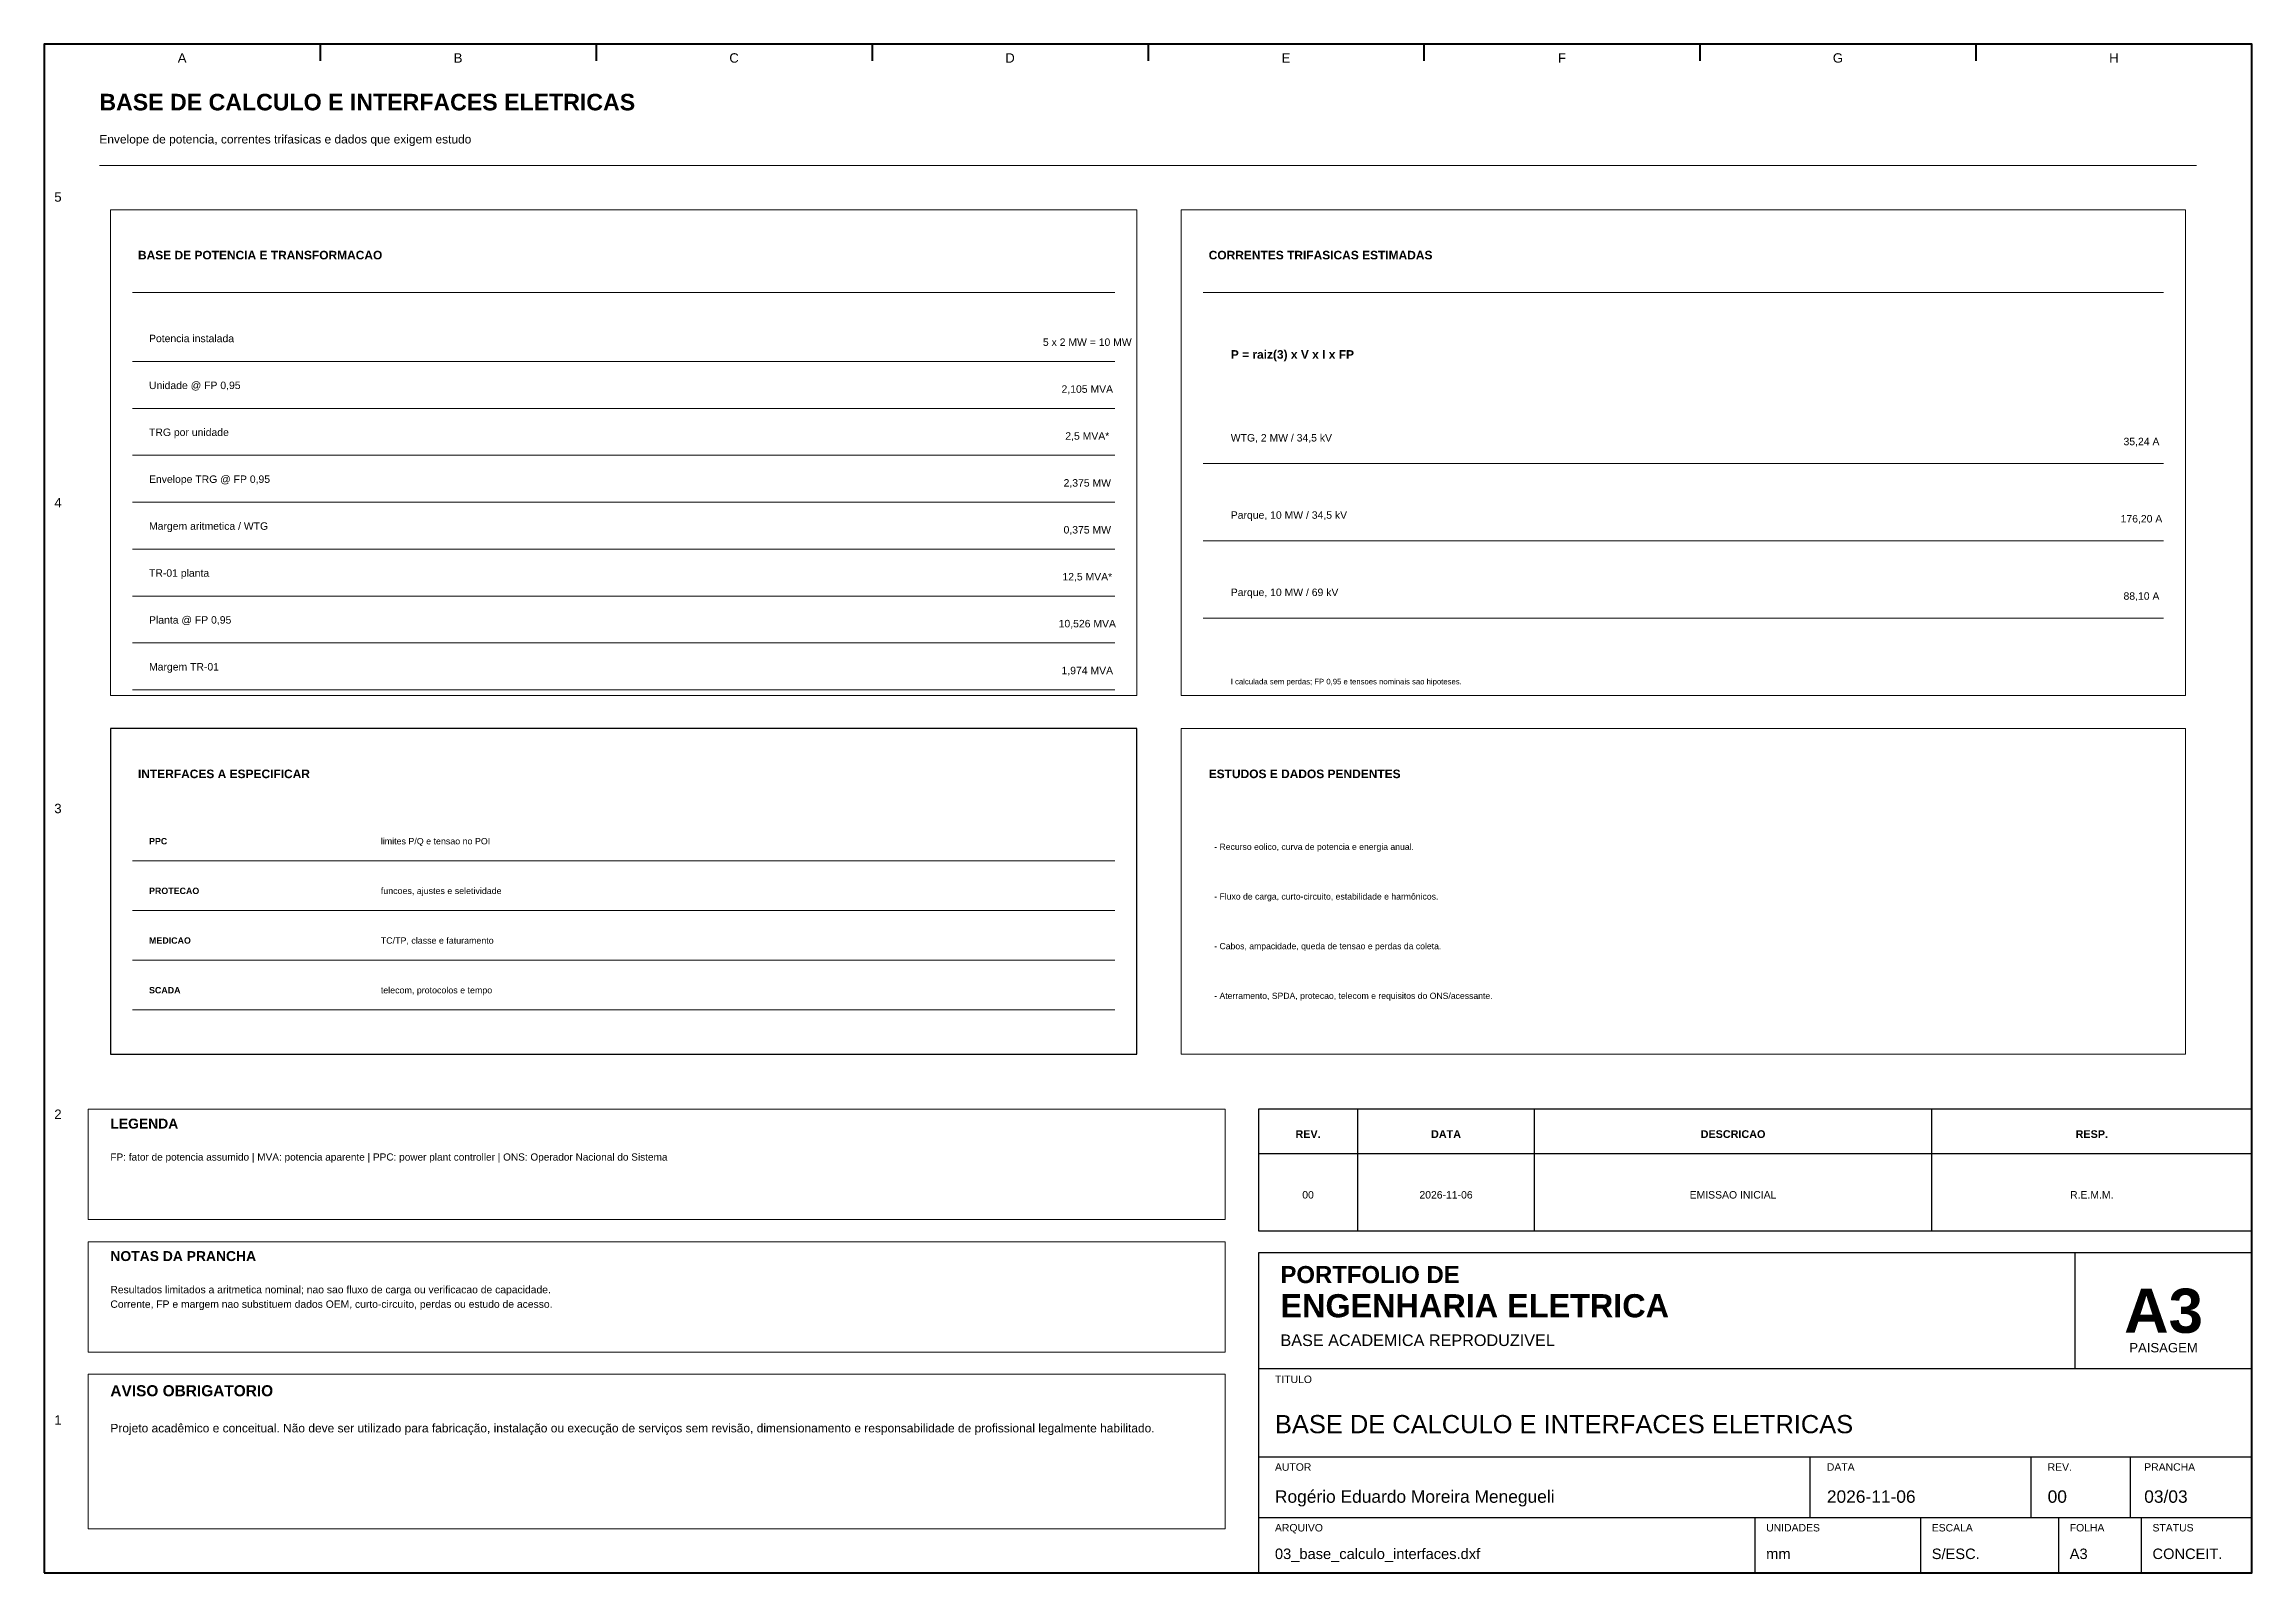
# Model space of a CAD drawing. Header units: millimetres. Extents: x 10 to 410, y 10 to 287.
import ezdxf
from ezdxf.enums import TextEntityAlignment as Align

# ---------------------------------------------------------------- set-up
doc = ezdxf.new("R2010")
doc.units = ezdxf.units.MM
for name, color, linetype, lineweight in [('00_MOLDURA', 7, 'CONTINUOUS', 50), ('01_CARIMBO', 7, 'CONTINUOUS', 25), ('02_TEXTO', 7, 'CONTINUOUS', 18), ('03_COTAS', 4, 'CONTINUOUS', 18), ('05_POTENCIA', 1, 'CONTINUOUS', 50), ('07_INSTRUMENTACAO', 6, 'CONTINUOUS', 25), ('12_LEGENDA', 7, 'CONTINUOUS', 18), ('13_NOTAS', 7, 'CONTINUOUS', 18)]:
    doc.layers.add(name, color=color, linetype=linetype, lineweight=lineweight)
doc.styles.add('PORTFOLIO_TEXTO', font='arial.ttf')
doc.styles.add('PORTFOLIO_TITULO', font='arialbd.ttf', dxfattribs={"width": 0.92})

# ---------------------------------------------------------------- blocks, each defined once
blk = doc.blocks.new('CARIMBO_A3')
at = {"layer": '01_CARIMBO'}
for p, q in [((148, 37), (148, 58)), ((0, 37), (180, 37)), ((0, 21), (180, 21)), ((100, 10), (100, 21)), ((140, 10), (140, 21)), ((158, 10), (158, 21)), ((0, 10), (180, 10)), ((90, 0), (90, 10)), ((120, 0), (120, 10)), ((145, 0), (145, 10)), ((160, 0), (160, 10))]:
    blk.add_line(p, q, dxfattribs=at)
blk.add_lwpolyline([(0, 0), (180, 0), (180, 58), (0, 58)], close=True, dxfattribs=at)
at = {"layer": '01_CARIMBO', "style": 'PORTFOLIO_TEXTO'}
for s, p in [('TITULO', (3, 34.4)), ('AUTOR', (3, 18.5)), ('DATA', (103, 18.5)), ('REV.', (143, 18.5)), ('PRANCHA', (160.5, 18.5)), ('ARQUIVO', (3, 7.5)), ('UNIDADES', (92, 7.5)), ('ESCALA', (122, 7.5)), ('FOLHA', (147, 7.5)), ('STATUS', (162, 7.5))]:
    blk.add_text(s, height=1.35, dxfattribs=at).set_placement(p)
at = {"layer": '02_TEXTO'}
for s, height, style, p in [('PORTFOLIO DE', 3.1, 'PORTFOLIO_TITULO', (4, 52.5)), ('ENGENHARIA ELETRICA', 4.2, 'PORTFOLIO_TITULO', (4, 46.3)), ('BASE ACADEMICA REPRODUZIVEL', 2.1, 'PORTFOLIO_TEXTO', (4, 41.1))]:
    blk.add_text(s, height=height, dxfattribs=dict(at, style=style)).set_placement(p)
for s, height, style, p in [('A3', 8, 'PORTFOLIO_TITULO', (164, 47.5)), ('PAISAGEM', 1.7, 'PORTFOLIO_TEXTO', (164, 40.8))]:
    blk.add_text(s, height=height, dxfattribs=dict(at, style=style)).set_placement(p, align=Align.MIDDLE_CENTER)
at = {"layer": '02_TEXTO', "style": 'PORTFOLIO_TEXTO'}
for tag, p, height in [('TITULO', (3, 25.3), 3.3), ('AUTOR', (3, 12.7), 2.25), ('DATA', (103, 12.7), 2.25), ('REVISAO', (143, 12.7), 2.25), ('PRANCHA', (160.5, 12.7), 2.25), ('ARQUIVO', (3, 2.5), 1.9), ('UNIDADES', (92, 2.5), 1.9), ('ESCALA', (122, 2.5), 1.9), ('FOLHA', (147, 2.5), 1.9), ('STATUS', (162, 2.5), 1.9)]:
    blk.add_attdef(tag, p, '', height=height, dxfattribs=at)

msp = doc.modelspace()

# ---------------------------------------------------------------- linework, layer by layer
at = {"layer": '00_MOLDURA'}
for p, q in [((60, 287), (60, 284)), ((110, 287), (110, 284)), ((160, 287), (160, 284)), ((210, 287), (210, 284)), ((260, 287), (260, 284)), ((310, 287), (310, 284)), ((360, 287), (360, 284))]:
    msp.add_line(p, q, dxfattribs=at)
msp.add_lwpolyline([(10, 10), (410, 10), (410, 287), (10, 287)], close=True, dxfattribs=at)
at = {"layer": '01_CARIMBO'}
for p, q in [((248, 72), (248, 94)), ((280, 72), (280, 94)), ((352, 72), (352, 94)), ((230, 86), (410, 86))]:
    msp.add_line(p, q, dxfattribs=at)
msp.add_lwpolyline([(230, 72), (410, 72), (410, 94), (230, 94)], close=True, dxfattribs=at)
at = {"layer": '03_COTAS'}
for p, q in [((20, 265), (400, 265)), ((26, 229.5), (204, 229.5)), ((26, 221), (204, 221)), ((26, 212.5), (204, 212.5)), ((220, 211), (394, 211)), ((26, 204), (204, 204)), ((220, 197), (394, 197)), ((26, 195.5), (204, 195.5)), ((26, 187), (204, 187)), ((220, 183), (394, 183)), ((26, 178.5), (204, 178.5)), ((26, 170), (204, 170)), ((26, 139), (204, 139)), ((26, 130), (204, 130)), ((26, 121), (204, 121)), ((26, 112), (204, 112))]:
    msp.add_line(p, q, dxfattribs=at)
at = {"layer": '07_INSTRUMENTACAO'}
msp.add_lwpolyline([(22, 104), (208, 104), (208, 163), (22, 163)], close=True, dxfattribs=at)
at = {"layer": '12_LEGENDA'}
for p, q in [((26, 242), (204, 242)), ((220, 242), (394, 242))]:
    msp.add_line(p, q, dxfattribs=at)
for points in [[(22, 169), (208, 169), (208, 257), (22, 257)], [(216, 169), (398, 169), (398, 257), (216, 257)], [(18, 74), (224, 74), (224, 94), (18, 94)]]:
    msp.add_lwpolyline(points, close=True, dxfattribs=at)
at = {"layer": '13_NOTAS'}
for points in [[(216, 104), (398, 104), (398, 163), (216, 163)], [(18, 50), (224, 50), (224, 70), (18, 70)], [(18, 18), (224, 18), (224, 46), (18, 46)]]:
    msp.add_lwpolyline(points, close=True, dxfattribs=at)

# ---------------------------------------------------------------- block references
at = {"layer": '01_CARIMBO'}
msp.add_blockref('CARIMBO_A3', (230, 10), dxfattribs=at).add_auto_attribs({'TITULO': 'BASE DE CALCULO E INTERFACES ELETRICAS', 'AUTOR': 'Rogério Eduardo Moreira Menegueli', 'DATA': '2026-11-06', 'REVISAO': '00', 'PRANCHA': '03/03', 'ARQUIVO': '03_base_calculo_interfaces.dxf', 'UNIDADES': 'mm', 'ESCALA': 'S/ESC.', 'FOLHA': 'A3', 'STATUS': 'CONCEIT.'})

# ---------------------------------------------------------------- texts
at = {"layer": '00_MOLDURA', "style": 'PORTFOLIO_TEXTO'}
for s, p in [('A', (35, 284.5)), ('B', (85, 284.5)), ('C', (135, 284.5)), ('D', (185, 284.5)), ('E', (235, 284.5)), ('F', (285, 284.5)), ('G', (335, 284.5)), ('H', (385, 284.5)), ('5', (12.5, 259.3)), ('4', (12.5, 203.9)), ('3', (12.5, 148.5)), ('2', (12.5, 93.1)), ('1', (12.5, 37.7))]:
    msp.add_text(s, height=1.7, dxfattribs=at).set_placement(p, align=Align.MIDDLE_CENTER)
at = {"layer": '01_CARIMBO', "style": 'PORTFOLIO_TITULO'}
for s, p in [('REV.', (239, 89.5)), ('DATA', (264, 89.5)), ('DESCRICAO', (316, 89.5)), ('RESP.', (381, 89.5))]:
    msp.add_text(s, height=1.4, dxfattribs=at).set_placement(p, align=Align.MIDDLE_CENTER)
at = {"layer": '02_TEXTO'}
for s, height, style, p in [('BASE DE CALCULO E INTERFACES ELETRICAS', 3, 'PORTFOLIO_TITULO', (20, 275)), ('Envelope de potencia, correntes trifasicas e dados que exigem estudo', 1.55, 'PORTFOLIO_TEXTO', (20, 269)), ('Potencia instalada', 1.35, 'PORTFOLIO_TEXTO', (29, 233)), ('Unidade @ FP 0,95', 1.35, 'PORTFOLIO_TEXTO', (29, 224.5)), ('TRG por unidade', 1.35, 'PORTFOLIO_TEXTO', (29, 216)), ('WTG, 2 MW / 34,5 kV', 1.35, 'PORTFOLIO_TEXTO', (225, 215)), ('Envelope TRG @ FP 0,95', 1.35, 'PORTFOLIO_TEXTO', (29, 207.5)), ('Margem aritmetica / WTG', 1.35, 'PORTFOLIO_TEXTO', (29, 199)), ('Parque, 10 MW / 34,5 kV', 1.35, 'PORTFOLIO_TEXTO', (225, 201)), ('TR-01 planta', 1.35, 'PORTFOLIO_TEXTO', (29, 190.5)), ('Parque, 10 MW / 69 kV', 1.35, 'PORTFOLIO_TEXTO', (225, 187)), ('Planta @ FP 0,95', 1.35, 'PORTFOLIO_TEXTO', (29, 182)), ('Margem TR-01', 1.35, 'PORTFOLIO_TEXTO', (29, 173.5)), ('limites P/Q e tensao no POI', 1.15, 'PORTFOLIO_TEXTO', (71, 142)), ('- Recurso eolico, curva de potencia e energia anual.', 1.12, 'PORTFOLIO_TEXTO', (222, 141)), ('funcoes, ajustes e seletividade', 1.15, 'PORTFOLIO_TEXTO', (71, 133)), ('- Fluxo de carga, curto-circuito, estabilidade e harmônicos.', 1.12, 'PORTFOLIO_TEXTO', (222, 132)), ('TC/TP, classe e faturamento', 1.15, 'PORTFOLIO_TEXTO', (71, 124)), ('- Cabos, ampacidade, queda de tensao e perdas da coleta.', 1.12, 'PORTFOLIO_TEXTO', (222, 123)), ('telecom, protocolos e tempo', 1.15, 'PORTFOLIO_TEXTO', (71, 115)), ('- Aterramento, SPDA, protecao, telecom e requisitos do ONS/acessante.', 1.12, 'PORTFOLIO_TEXTO', (222, 114))]:
    msp.add_text(s, height=height, dxfattribs=dict(at, style=style)).set_placement(p)
at = {"layer": '02_TEXTO', "style": 'PORTFOLIO_TEXTO'}
for s, p in [('5 x 2 MW = 10 MW', (199, 233)), ('2,105 MVA', (199, 224.5)), ('2,5 MVA*', (199, 216)), ('35,24 A', (390, 215)), ('2,375 MW', (199, 207.5)), ('176,20 A', (390, 201)), ('0,375 MW', (199, 199)), ('12,5 MVA*', (199, 190.5)), ('88,10 A', (390, 187)), ('10,526 MVA', (199, 182)), ('1,974 MVA', (199, 173.5)), ('00', (239, 78.5)), ('2026-11-06', (264, 78.5)), ('EMISSAO INICIAL', (316, 78.5)), ('R.E.M.M.', (381, 78.5))]:
    msp.add_text(s, height=1.35, dxfattribs=at).set_placement(p, align=Align.MIDDLE_CENTER)
at = {"layer": '05_POTENCIA', "style": 'PORTFOLIO_TITULO'}
msp.add_text('P = raiz(3) x V x I x FP', height=1.55, dxfattribs=at).set_placement((225, 230))
at = {"layer": '07_INSTRUMENTACAO', "style": 'PORTFOLIO_TITULO'}
for s, height, p in [('INTERFACES A ESPECIFICAR', 1.55, (27, 154)), ('PPC', 1.15, (29, 142)), ('PROTECAO', 1.15, (29, 133)), ('MEDICAO', 1.15, (29, 124)), ('SCADA', 1.15, (29, 115))]:
    msp.add_text(s, height=height, dxfattribs=at).set_placement(p)
at = {"layer": '12_LEGENDA', "style": 'PORTFOLIO_TITULO'}
for s, height, p in [('BASE DE POTENCIA E TRANSFORMACAO', 1.55, (27, 248)), ('CORRENTES TRIFASICAS ESTIMADAS', 1.55, (221, 248)), ('LEGENDA', 1.8, (22, 90.5))]:
    msp.add_text(s, height=height, dxfattribs=at).set_placement(p)
at = {"layer": '12_LEGENDA', "insert": (22, 86), "char_height": 1.3, "width": 198, "attachment_point": 1, "line_spacing_factor": 1.18, "style": 'PORTFOLIO_TEXTO'}
msp.add_mtext('FP: fator de potencia assumido | MVA: potencia aparente | PPC: power plant controller | ONS: Operador Nacional do Sistema', dxfattribs=at)
at = {"layer": '13_NOTAS'}
for s, height, style, p in [('I calculada sem perdas; FP 0,95 e tensoes nominais sao hipoteses.', 1, 'PORTFOLIO_TEXTO', (225, 171)), ('ESTUDOS E DADOS PENDENTES', 1.55, 'PORTFOLIO_TITULO', (221, 154)), ('NOTAS DA PRANCHA', 1.8, 'PORTFOLIO_TITULO', (22, 66.5)), ('AVISO OBRIGATORIO', 2, 'PORTFOLIO_TITULO', (22, 42))]:
    msp.add_text(s, height=height, dxfattribs=dict(at, style=style)).set_placement(p)
at = {"layer": '13_NOTAS', "width": 198, "attachment_point": 1, "line_spacing_factor": 1.18, "style": 'PORTFOLIO_TEXTO'}
for s, insert, char_height in [('Resultados limitados a aritmetica nominal; nao sao fluxo de carga ou verificacao de capacidade.\\PCorrente, FP e margem nao substituem dados OEM, curto-circuito, perdas ou estudo de acesso.', (22, 62), 1.34), ('Projeto acadêmico e conceitual. Não deve ser utilizado para fabricação, instalação ou execução de serviços sem revisão, dimensionamento e responsabilidade de profissional legalmente habilitado.', (22, 37), 1.55)]:
    msp.add_mtext(s, dxfattribs=dict(at, insert=insert, char_height=char_height))

doc.saveas('drawing.dxf')
